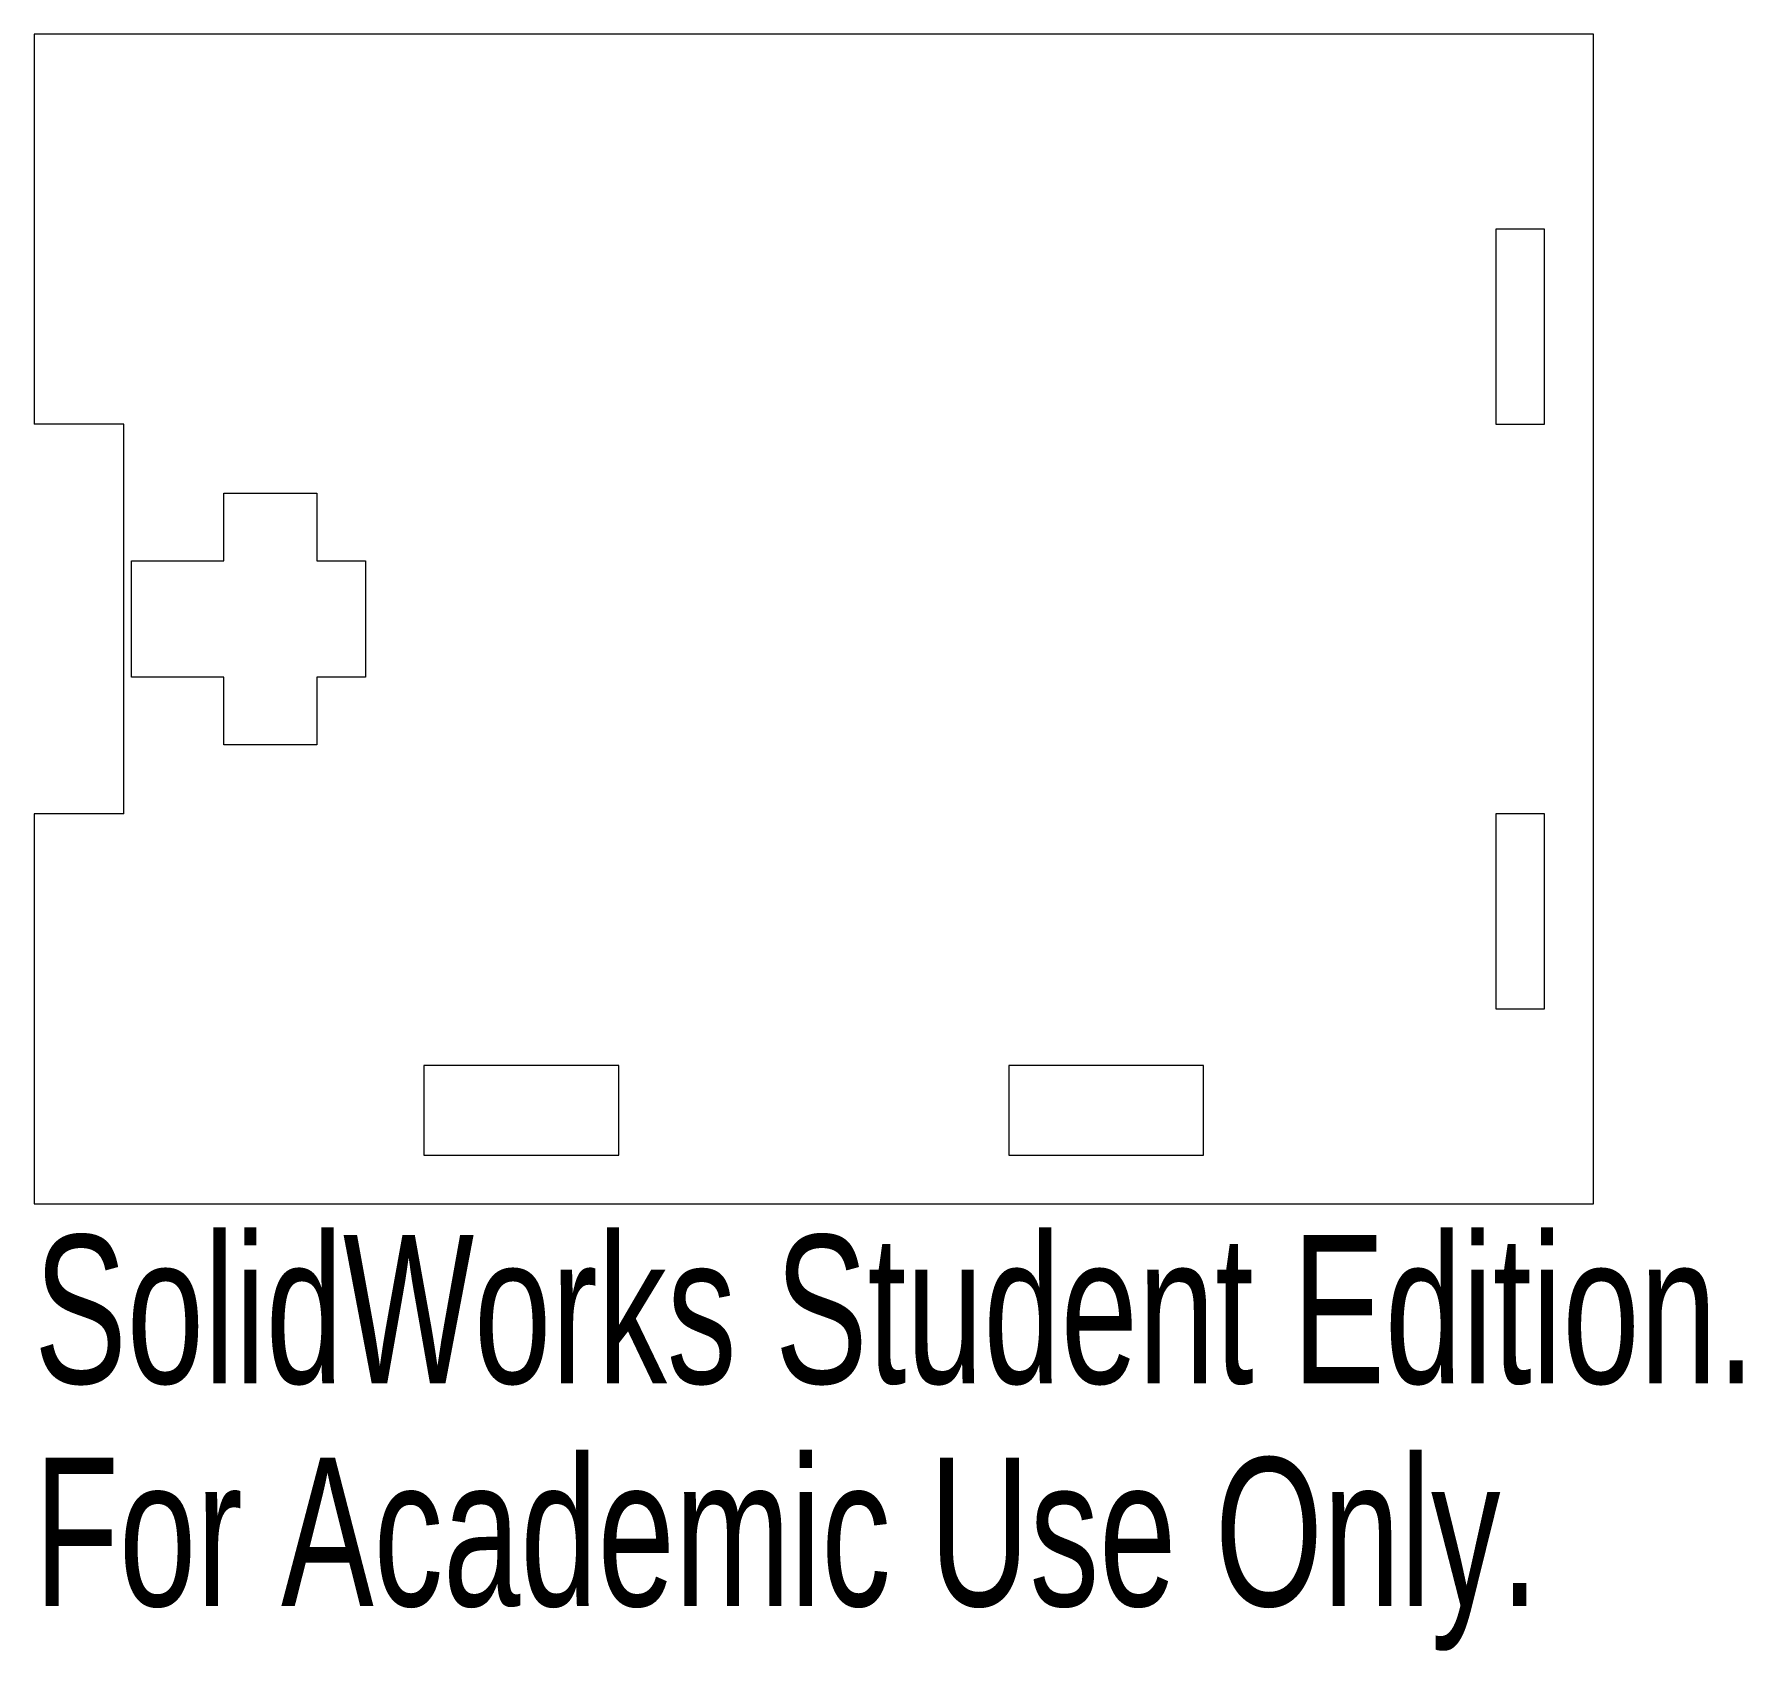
# Model space of a CAD drawing. Header units: inches. Extents: x 0 to 2.19, y -0.64 to 1.44.
import ezdxf

# ---------------------------------------------------------------- set-up
doc = ezdxf.new("R2010")
doc.units = ezdxf.units.IN
doc.header["$MEASUREMENT"] = 0
doc.styles.add('SLDTEXTSTYLE0', font='TXT', dxfattribs={"width": 0.7})

msp = doc.modelspace()

# ---------------------------------------------------------------- linework, layer by layer
at = {"color": 7, "linetype": 'Continuous', "lineweight": 15}
for p, q in [((0, 1.4375), (0, 0.9375)), ((2, 1.4375), (0, 1.4375)), ((2, -0.0625), (2, 1.4375)), ((1.875, 1.1875), (1.875, 0.9375)), ((1.9375, 1.1875), (1.875, 1.1875)), ((1.9375, 0.9375), (1.9375, 1.1875)), ((0.115, 0.9375), (0, 0.9375)), ((0.115, 0.4375), (0.115, 0.9375)), ((1.875, 0.9375), (1.9375, 0.9375)), ((0.243125, 0.76225), (0.243125, 0.84875)), ((0.243125, 0.84875), (0.3625, 0.84875)), ((0.3625, 0.84875), (0.3625, 0.76225)), ((0.125, 0.61275), (0.125, 0.76225)), ((0.125, 0.76225), (0.243125, 0.76225)), ((0.3625, 0.76225), (0.425, 0.76225)), ((0.425, 0.76225), (0.425, 0.61275)), ((0.243125, 0.61275), (0.125, 0.61275)), ((0.243125, 0.52625), (0.243125, 0.61275)), ((0.425, 0.61275), (0.3625, 0.61275)), ((0.3625, 0.61275), (0.3625, 0.52625)), ((0.3625, 0.52625), (0.243125, 0.52625)), ((0.115, 0.4375), (0, 0.4375)), ((0, 0.4375), (0, -0.0625)), ((1.9375, 0.4375), (1.875, 0.4375)), ((1.875, 0.4375), (1.875, 0.1875)), ((1.9375, 0.1875), (1.9375, 0.4375)), ((1.875, 0.1875), (1.9375, 0.1875)), ((0.75, 0.115), (0.5, 0.115)), ((0.5, 0.115), (0.5, 0)), ((0.75, 0), (0.75, 0.115)), ((1.5, 0.115), (1.25, 0.115)), ((1.25, 0.115), (1.25, 0)), ((1.5, 0), (1.5, 0.115)), ((0.5, 0), (0.75, 0)), ((1.25, 0), (1.5, 0)), ((0, -0.0625), (2, -0.0625))]:
    msp.add_line(p, q, dxfattribs=at)

# ---------------------------------------------------------------- texts
at = {"color": 7, "linetype": 'Continuous', "char_height": 0.1903, "attachment_point": 1, "style": 'SLDTEXTSTYLE0'}
for s, insert in [('SolidWorks Student Edition.', (0, -0.10264)), ('For Academic Use Only.', (0, -0.38809))]:
    msp.add_mtext(s, dxfattribs=dict(at, insert=insert))

doc.saveas('drawing.dxf')
